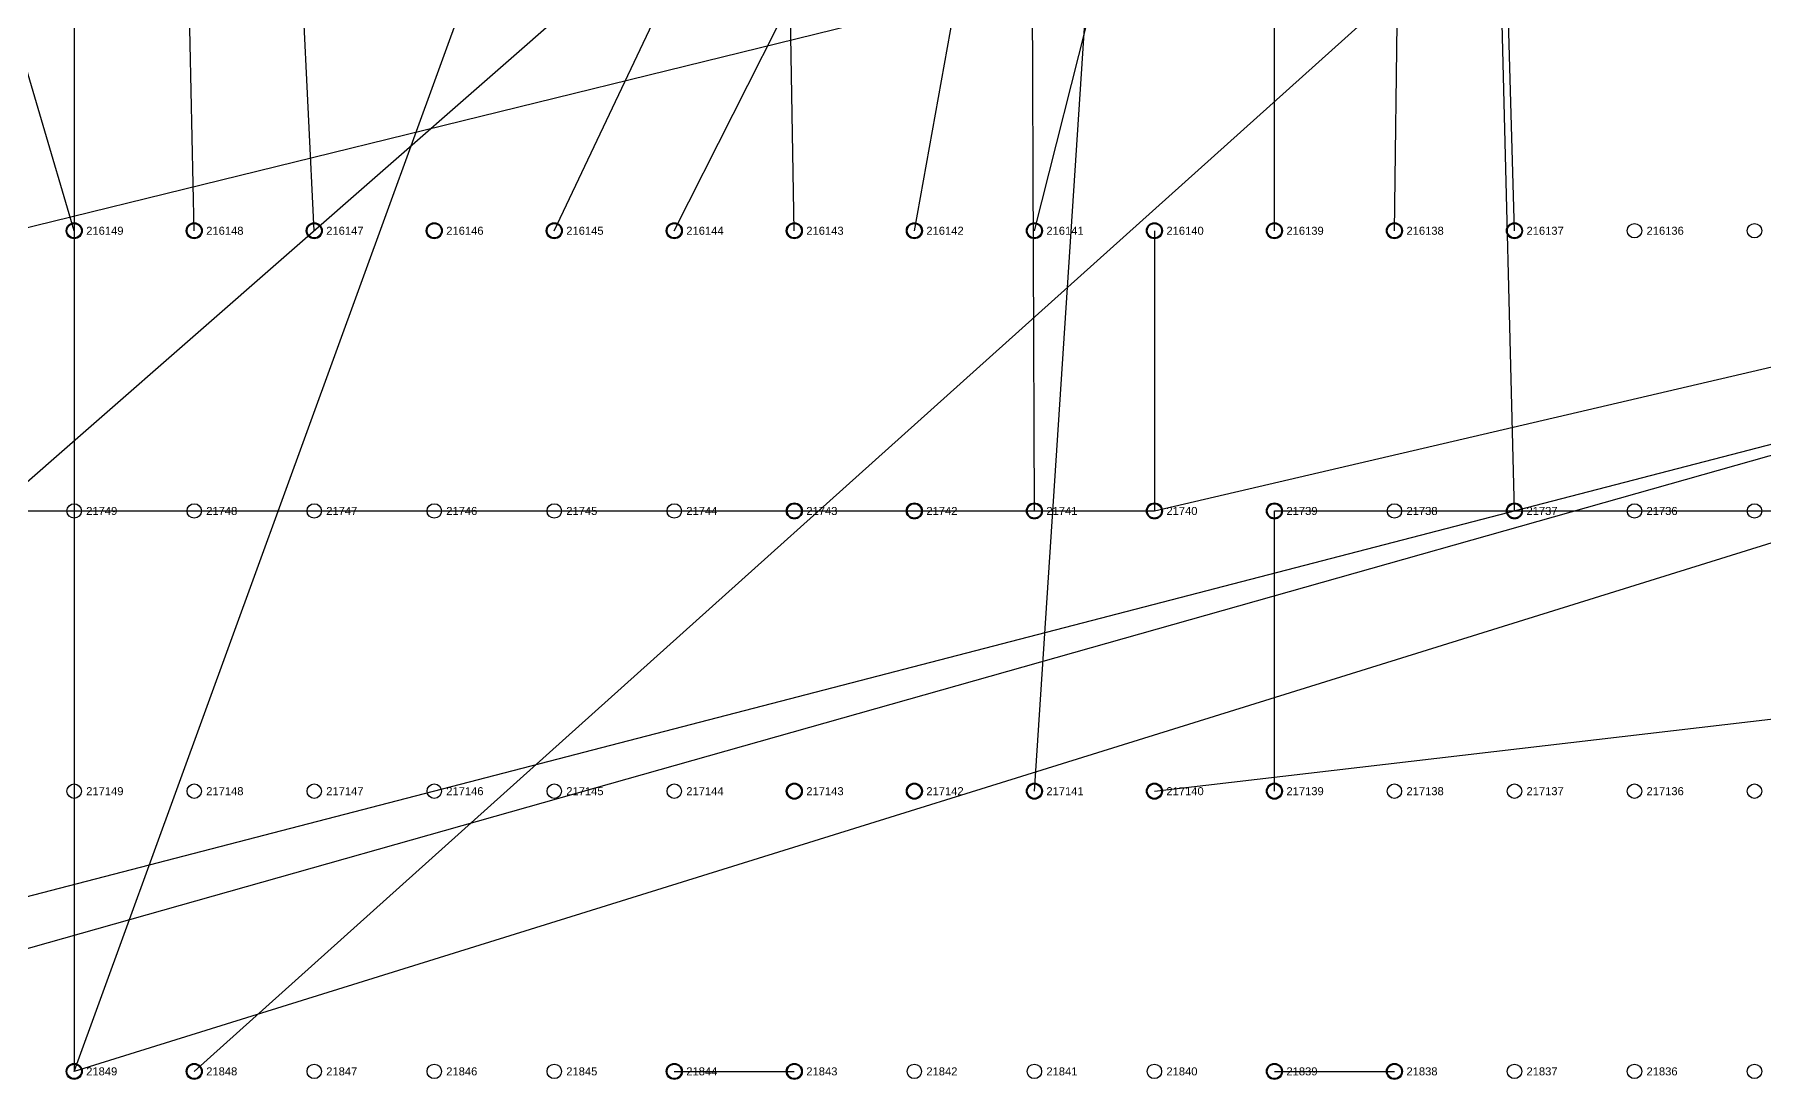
# Model space of a CAD drawing. Extents: x -5 to 376, y -217 to 241.
# Drawn here: x 159 to 214, y -94.9 to -61.8 of the extents above; entities that cross this region are included whole.
import ezdxf

# ---------------------------------------------------------------- set-up
doc = ezdxf.new("R2010")
doc.units = 0
for name, color, linetype in [('BOTTOM_WIRES_BLACK', 250, 'CONTINUOUS'), ('BOTTOM_WIRES_BLUE', 5, 'CONTINUOUS'), ('FIXTURE_INTERFACE_PIN', 4, 'CONTINUOUS'), ('TESTER_INTERFACE_PIN', 144, 'CONTINUOUS'), ('TESTER_INTERFACE_PIN_LABEL', 144, 'CONTINUOUS')]:
    doc.layers.add(name, color=color, linetype=linetype)
doc.styles.get("Standard").update_dxf_attribs({"font": 'arial.ttf'})

msp = doc.modelspace()

# ---------------------------------------------------------------- linework, layer by layer
at = {"layer": 'BOTTOM_WIRES_BLACK'}
for p, q in [((160.30194, -5.7785), (160.30194, -94.6785)), ((160.30194, -94.6785), (188.47562, -17.32026)), ((198.40194, -41.3385), (137.44194, -94.6785)), ((122.20194, -76.8985), (194.59194, -59.1185)), ((274.60194, -59.1185), (137.44194, -94.6785)), ((270.79194, -59.1185), (145.06194, -94.6785)), ((274.60194, -59.1185), (160.30194, -94.6785)), ((194.59194, -76.8985), (270.79194, -59.1185)), ((198.40194, -68.0085), (198.40194, -59.1185)), ((194.59194, -68.0085), (194.59194, -76.8985)), ((118.39194, -76.8985), (194.59194, -76.8985)), ((194.59194, -85.7885), (270.79194, -76.8985)), ((198.40194, -85.7885), (198.40194, -76.8985)), ((198.40194, -76.8985), (274.60194, -76.8985)), ((179.35194, -94.6785), (183.16194, -94.6785)), ((198.40194, -94.6785), (202.21194, -94.6785))]:
    msp.add_line(p, q, dxfattribs=at)
at = {"layer": 'BOTTOM_WIRES_BLUE'}
for p, q in [((167.92194, -68.0085), (162.81908, 37.97046)), ((164.11194, -68.0085), (162.81908, -10.03046)), ((183.16194, -68.0085), (182.22468, -15.15618)), ((190.78194, -76.8985), (190.5508, -15.0241)), ((202.21194, -68.0085), (202.8063, -21.26488)), ((206.02194, -76.8985), (204.60462, -21.19122)), ((206.02194, -68.0085), (204.72908, -23.63216)), ((160.30194, -68.0085), (148.84908, -29.13126)), ((186.97194, -68.0085), (193.8274, -30.09646)), ((190.78194, -85.7885), (194.2846, -32.30626)), ((190.78194, -68.0085), (199.39, -34.10966)), ((175.54194, -68.0085), (190.754, -35.93846)), ((179.35194, -68.0085), (195.37426, -36.31946)), ((164.11194, -94.6785), (213.64194, -50.2285))]:
    msp.add_line(p, q, dxfattribs=at)
at = {"layer": 'FIXTURE_INTERFACE_PIN'}
for centre in [(160.30194, -68.0085), (164.11194, -68.0085), (167.92194, -68.0085), (171.73194, -68.0085), (175.54194, -68.0085), (179.35194, -68.0085), (183.16194, -68.0085), (186.97194, -68.0085), (190.78194, -68.0085), (194.59194, -68.0085), (198.40194, -68.0085), (202.21194, -68.0085), (206.02194, -68.0085), (183.16194, -76.8985), (186.97194, -76.8985), (190.78194, -76.8985), (194.59194, -76.8985), (198.40194, -76.8985), (206.02194, -76.8985), (183.16194, -85.7885), (186.97194, -85.7885), (190.78194, -85.7885), (194.59194, -85.7885), (198.40194, -85.7885), (160.30194, -94.6785), (164.11194, -94.6785), (179.35194, -94.6785), (183.16194, -94.6785), (198.40194, -94.6785), (202.21194, -94.6785)]:
    msp.add_circle(centre, 0.254, dxfattribs=at)
at = {"layer": 'TESTER_INTERFACE_PIN'}
for centre in [(160.30194, -68.0085), (164.11194, -68.0085), (167.92194, -68.0085), (171.73194, -68.0085), (175.54194, -68.0085), (179.35194, -68.0085), (183.16194, -68.0085), (186.97194, -68.0085), (190.78194, -68.0085), (194.59194, -68.0085), (198.40194, -68.0085), (202.21194, -68.0085), (206.02194, -68.0085), (209.83194, -68.0085), (213.64194, -68.0085), (160.30194, -76.8985), (164.11194, -76.8985), (167.92194, -76.8985), (171.73194, -76.8985), (175.54194, -76.8985), (179.35194, -76.8985), (183.16194, -76.8985), (186.97194, -76.8985), (190.78194, -76.8985), (194.59194, -76.8985), (198.40194, -76.8985), (202.21194, -76.8985), (206.02194, -76.8985), (209.83194, -76.8985), (213.64194, -76.8985), (160.30194, -85.7885), (164.11194, -85.7885), (167.92194, -85.7885), (171.73194, -85.7885), (175.54194, -85.7885), (179.35194, -85.7885), (183.16194, -85.7885), (186.97194, -85.7885), (190.78194, -85.7885), (194.59194, -85.7885), (198.40194, -85.7885), (202.21194, -85.7885), (206.02194, -85.7885), (209.83194, -85.7885), (213.64194, -85.7885), (160.30194, -94.6785), (164.11194, -94.6785), (167.92194, -94.6785), (171.73194, -94.6785), (175.54194, -94.6785), (179.35194, -94.6785), (183.16194, -94.6785), (186.97194, -94.6785), (190.78194, -94.6785), (194.59194, -94.6785), (198.40194, -94.6785), (202.21194, -94.6785), (206.02194, -94.6785), (209.83194, -94.6785), (213.64194, -94.6785)]:
    msp.add_circle(centre, 0.2286, dxfattribs=at)

# ---------------------------------------------------------------- texts
at = {"layer": 'TESTER_INTERFACE_PIN_LABEL'}
for s, p in [('216149', (160.68294, -68.1355)), ('216148', (164.49294, -68.1355)), ('216147', (168.30294, -68.1355)), ('216146', (172.11294, -68.1355)), ('216145', (175.92294, -68.1355)), ('216144', (179.73294, -68.1355)), ('216143', (183.54294, -68.1355)), ('216142', (187.35294, -68.1355)), ('216141', (191.16294, -68.1355)), ('216140', (194.97294, -68.1355)), ('216139', (198.78294, -68.1355)), ('216138', (202.59294, -68.1355)), ('216137', (206.40294, -68.1355)), ('216136', (210.21294, -68.1355)), ('21749', (160.68294, -77.0255)), ('21748', (164.49294, -77.0255)), ('21747', (168.30294, -77.0255)), ('21746', (172.11294, -77.0255)), ('21745', (175.92294, -77.0255)), ('21744', (179.73294, -77.0255)), ('21743', (183.54294, -77.0255)), ('21742', (187.35294, -77.0255)), ('21741', (191.16294, -77.0255)), ('21740', (194.97294, -77.0255)), ('21739', (198.78294, -77.0255)), ('21738', (202.59294, -77.0255)), ('21737', (206.40294, -77.0255)), ('21736', (210.21294, -77.0255)), ('217149', (160.68294, -85.9155)), ('217148', (164.49294, -85.9155)), ('217147', (168.30294, -85.9155)), ('217146', (172.11294, -85.9155)), ('217145', (175.92294, -85.9155)), ('217144', (179.73294, -85.9155)), ('217143', (183.54294, -85.9155)), ('217142', (187.35294, -85.9155)), ('217141', (191.16294, -85.9155)), ('217140', (194.97294, -85.9155)), ('217139', (198.78294, -85.9155)), ('217138', (202.59294, -85.9155)), ('217137', (206.40294, -85.9155)), ('217136', (210.21294, -85.9155)), ('21849', (160.68294, -94.8055)), ('21848', (164.49294, -94.8055)), ('21847', (168.30294, -94.8055)), ('21846', (172.11294, -94.8055)), ('21845', (175.92294, -94.8055)), ('21844', (179.73294, -94.8055)), ('21843', (183.54294, -94.8055)), ('21842', (187.35294, -94.8055)), ('21841', (191.16294, -94.8055)), ('21840', (194.97294, -94.8055)), ('21839', (198.78294, -94.8055)), ('21838', (202.59294, -94.8055)), ('21837', (206.40294, -94.8055)), ('21836', (210.21294, -94.8055))]:
    msp.add_text(s, height=0.254, dxfattribs=at).set_placement(p)

doc.saveas('drawing.dxf')
